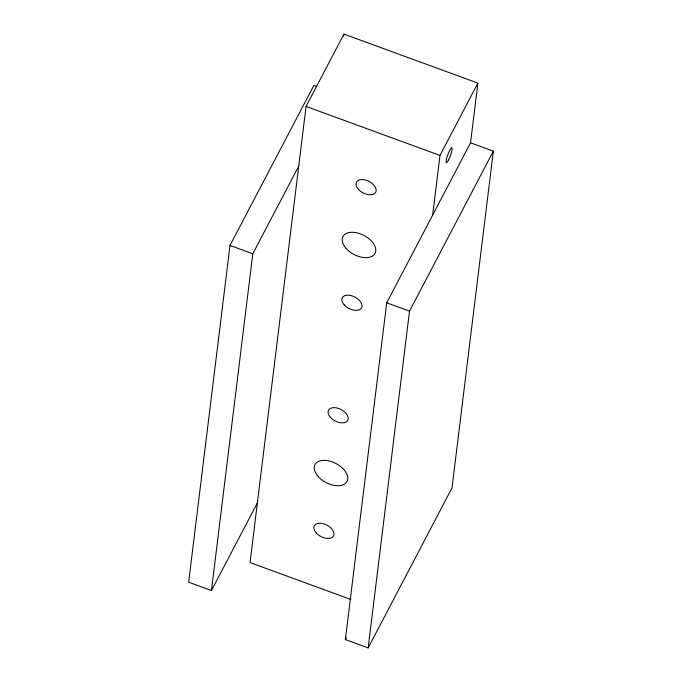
<?xml version="1.0" encoding="UTF-8"?>
<svg xmlns="http://www.w3.org/2000/svg" width="682" height="682" viewBox="0 0 682 682"><rect width="100%" height="100%" fill="white"/><g stroke="black" fill="none" stroke-linecap="round" stroke-linejoin="round"><path stroke-width="1.02" d="M316.806 86.537L313.831 85.446L229.996 245.443L188.65 582.189L211.454 590.535L257.387 502.873M211.454 590.535L252.8 253.789L298.733 166.118M470.546 142.811L493.35 151.157L452.004 487.911L368.169 647.9L345.373 639.554L386.72 302.808L470.546 142.811L477.877 83.119L343.958 34.1L306.065 106.426L250.055 562.565L350.991 599.512M343.702 36.197L343.958 34.1M368.169 647.9L409.515 311.145L493.35 151.157M432.652 215.137L439.984 155.445L477.877 83.119M345.373 639.554L346.362 637.67M306.065 106.426L439.984 155.445M229.996 245.443L252.8 253.789M386.72 302.808L409.515 311.145M318.213 476.565A18.107 10.733 27.7 0 0 346.831 481.833A18.107 10.733 27.7 0 0 327.999 460.717A18.107 10.733 27.7 0 0 318.213 476.565M330.429 417.358A10.861 6.445 27.7 0 0 347.607 420.521A10.861 6.445 27.7 0 0 336.303 407.853A10.861 6.445 27.7 0 0 330.429 417.358M316.243 532.949A10.861 6.445 27.7 0 0 333.413 536.112A10.861 6.445 27.7 0 0 322.109 523.444A10.861 6.445 27.7 0 0 316.243 532.949M346.217 248.495A18.107 10.733 27.7 0 0 374.836 253.764A18.107 10.733 27.7 0 0 356.004 232.647A18.107 10.733 27.7 0 0 346.217 248.495M344.24 304.88A10.861 6.445 27.7 0 0 361.417 308.042A10.861 6.445 27.7 0 0 350.113 295.374A10.861 6.445 27.7 0 0 344.24 304.88M448.534 160.057A7.971 1.398 -69.9 0 0 452.013 147.798A7.971 1.398 -69.9 0 0 446.855 157.644A7.971 1.398 -69.9 0 0 448.534 160.057M358.434 189.289A10.861 6.445 27.7 0 0 375.603 192.452A10.861 6.445 27.7 0 0 364.307 179.784A10.861 6.445 27.7 0 0 358.434 189.289"/></g></svg>
